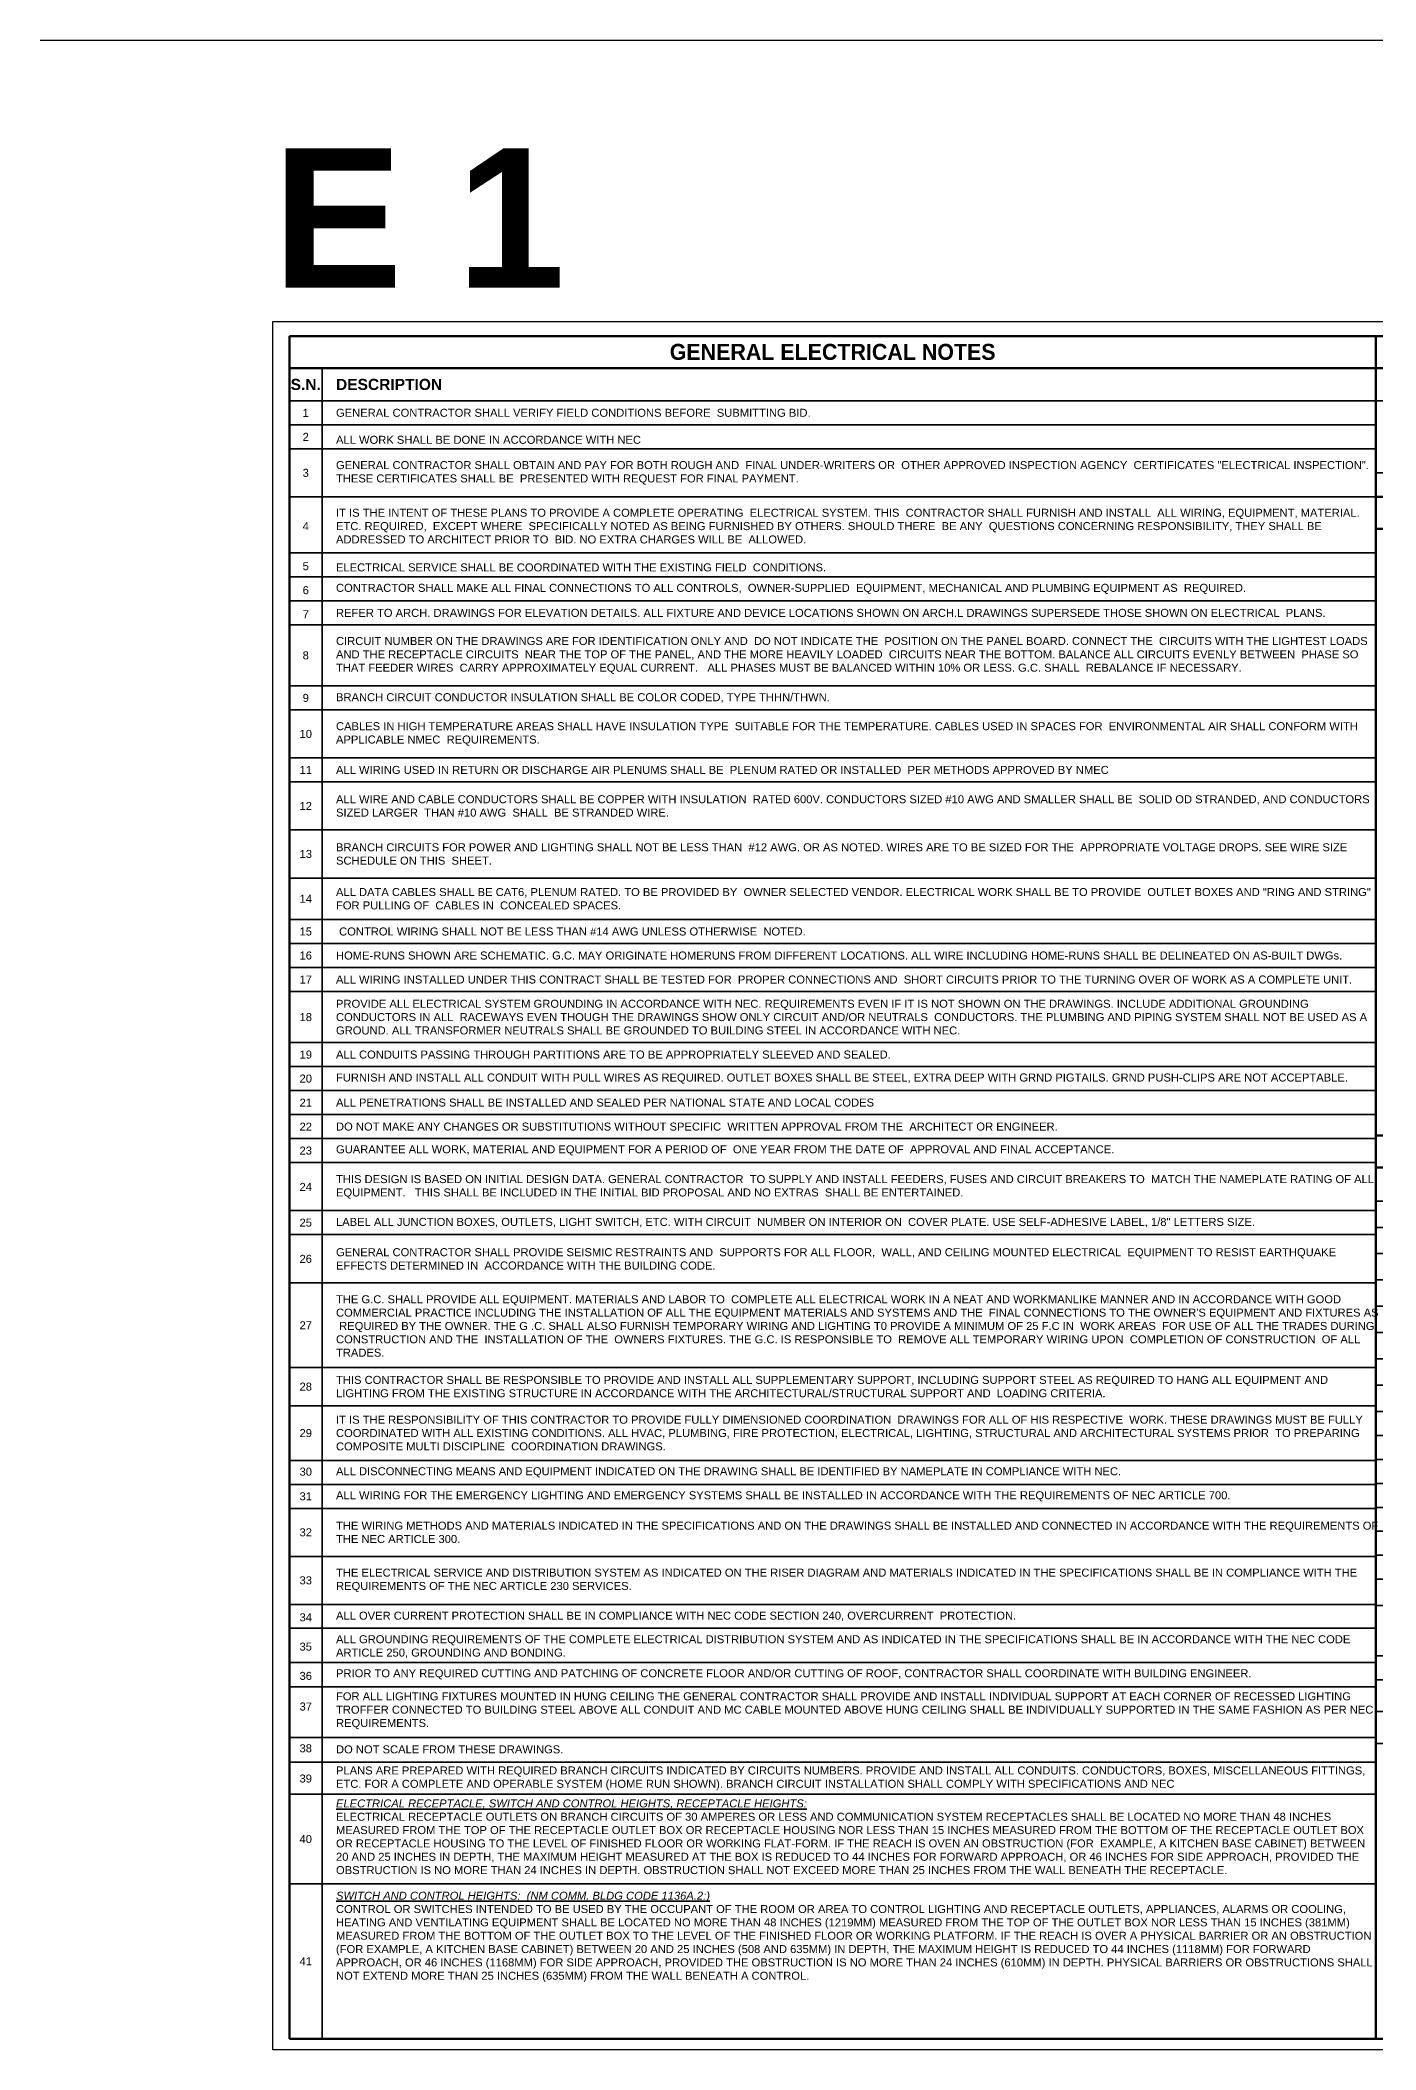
# Model space of a CAD drawing. Header units: inches. Extents: x 4293 to 10865, y -6935 to 441.
# Drawn here: x 4293 to 5405, y -5094 to -3420 of the extents above; entities that cross this region are included whole.
import ezdxf

# ---------------------------------------------------------------- set-up
doc = ezdxf.new("R2010")
doc.units = ezdxf.units.IN
doc.header["$MEASUREMENT"] = 0
doc.layers.get('Defpoints').update_dxf_attribs({"color": 104})
doc.layers.add('PDF_Text', color=7, linetype='Continuous', lineweight=35)
doc.styles.add('Arial', font='arial.ttf', dxfattribs={"height": 6})
doc.styles.add('BOO', font='GOTHIC.TTF', dxfattribs={"height": 6})
doc.styles.add('PDF Arial', font='arial.ttf')

msp = doc.modelspace()

# ---------------------------------------------------------------- linework, layer by layer
msp.add_line((4292.9, -3420.1), (10864.6, -3420.1))
at = {"layer": 'Defpoints'}
msp.add_lwpolyline([(4486.8, -3654.3), (6442.6, -3654.3), (6442.6, -5094.1), (4486.8, -5094.1)], close=True, dxfattribs=at)
at = {"layer": 'PDF_Text', "color": 32, "lineweight": 100}
for p, q in [((4500.5, -3666.5), (6436.8, -3666.5)), ((4500.5, -3666.5), (4500.5, -5084.9)), ((5405.4, -3666.5), (5405.4, -5084.9)), ((4500.5, -3693.2), (6436.8, -3693.2)), ((5405.4, -3800.5), (6436.8, -3800.5)), ((5405.4, -3827.2), (6436.8, -3827.2)), ((5405.4, -4332.4), (6436.8, -4332.4)), ((5405.4, -4359.1), (6436.8, -4359.1)), ((4500.5, -5084.9), (6436.8, -5084.9))]:
    msp.add_line(p, q, dxfattribs=at)
at = {"layer": 'PDF_Text'}
for p, q in [((4527.7, -3693.2), (4527.7, -5084.9)), ((4500.5, -3720.5), (5405.4, -3720.5)), ((5405.4, -3720.5), (6436.8, -3720.5)), ((4500.5, -3740.5), (5405.4, -3740.5)), ((4500.5, -3760.5), (5405.4, -3760.5)), ((5405.4, -3780.5), (6436.8, -3780.5)), ((4500.5, -3800.5), (5405.4, -3800.5)), ((4500.5, -3847.2), (5405.4, -3847.2)), ((4500.5, -3867.2), (5405.4, -3867.2)), ((4500.5, -3887.2), (5405.4, -3887.2)), ((4500.5, -3907.2), (5405.4, -3907.2)), ((4500.5, -3958), (5405.4, -3958)), ((4500.5, -3978), (5405.4, -3978)), ((4500.5, -4018), (5405.4, -4018)), ((4500.5, -4038), (5405.4, -4038)), ((4500.5, -4078), (5405.4, -4078)), ((4500.5, -4118), (5405.4, -4118)), ((4500.5, -4152.6), (5405.4, -4152.6)), ((4500.5, -4172.6), (5405.4, -4172.6)), ((4500.5, -4192.6), (5405.4, -4192.6)), ((4500.5, -4212.6), (5405.4, -4212.6)), ((4500.5, -4255.1), (5405.4, -4255.1)), ((4500.5, -4275.1), (5405.4, -4275.1)), ((4500.5, -4295.1), (5405.4, -4295.1)), ((4500.5, -4315.1), (5405.4, -4315.1)), ((4500.5, -4335.1), (5405.4, -4335.1)), ((4500.5, -4355.1), (5405.4, -4355.1)), ((4500.5, -4395.1), (5405.4, -4395.1)), ((5405.4, -4387.1), (5799.1, -4387.1)), ((4500.5, -4415.1), (5405.4, -4415.1)), ((5405.4, -4409), (5799.1, -4409)), ((5405.4, -4430.9), (5799.1, -4430.9)), ((5405.4, -4452.8), (5799.1, -4452.8)), ((4500.5, -4455.1), (5405.4, -4455.1)), ((5405.4, -4474.8), (5799.1, -4474.8)), ((5405.4, -4496.7), (5799.1, -4496.7)), ((5405.4, -4518.6), (5799.1, -4518.6)), ((4500.5, -4525.7), (5405.4, -4525.7)), ((5405.4, -4540.6), (5799.1, -4540.6)), ((4500.5, -4557.6), (5405.4, -4557.6)), ((5405.4, -4562.5), (5799.1, -4562.5)), ((5405.4, -4582.4), (5799.1, -4582.4)), ((4500.5, -4603.1), (5405.4, -4603.1)), ((5405.4, -4602.4), (5799.1, -4602.4)), ((4500.5, -4623.1), (5405.4, -4623.1)), ((5405.4, -4622.3), (5799.1, -4622.3)), ((4500.5, -4643.1), (5405.4, -4643.1)), ((5405.4, -4642.3), (5799.1, -4642.3)), ((5405.4, -4662.2), (5799.1, -4662.2)), ((4500.5, -4683.1), (5405.4, -4683.1)), ((5405.4, -4682.1), (5799.1, -4682.1)), ((5405.4, -4702.1), (5799.1, -4702.1)), ((4500.5, -4723.1), (5405.4, -4723.1)), ((5405.4, -4724), (5799.1, -4724)), ((4500.5, -4742.8), (5405.4, -4742.8)), ((5405.4, -4765.9), (5799.1, -4765.9)), ((4500.5, -4771.4), (5405.4, -4771.4)), ((5405.4, -4785.8), (5799.1, -4785.8)), ((4500.5, -4791.7), (5405.4, -4791.7)), ((5405.4, -4812.3), (5799.1, -4812.3)), ((4500.5, -4833.9), (5405.4, -4833.9)), ((4500.5, -4854.6), (5405.4, -4854.6)), ((5405.4, -4838.9), (5799.1, -4838.9)), ((4500.5, -4881.3), (5405.4, -4881.3)), ((4500.5, -4955.8), (5405.4, -4955.8))]:
    msp.add_line(p, q, dxfattribs=at)

# ---------------------------------------------------------------- texts
at = {"layer": 'Defpoints', "insert": (4486.6, -3510.1), "char_height": 116.088, "attachment_point": 1, "style": 'PDF Arial'}
msp.add_mtext('{\\fArial|b1|i0|c0|p34;E 1}', dxfattribs=at)
at = {"layer": 'PDF_Text'}
for s, insert, char_height, width, attachment_point, style in [('{\\fCentury Gothic|b1|i0|c0|p34;GENERAL ELECTRICAL NOTES}', (4953, -3679.8), 13.333, 904.893, 5, 'BOO'), ('{\\fArial|b1|i0|c0|p34;S.N.}', (4514.1, -3706.9), 9.259, 27.14, 5, 'Arial'), ('{\\fArial|b1|i0|c0|p34;DESCRIPTION}', (4539.3, -3706.9), 9.259, 866.095, 4, 'Arial'), ('1', (4514.1, -3730.5), 6.67, 27.14, 5, 'Arial'), ('GENERAL CONTRACTOR SHALL VERIFY FIELD CONDITIONS BEFORE  SUBMITTING BID.', (4539.3, -3730.5), 6.667, 866.095, 4, 'Arial'), ('2', (4514.1, -3750.5), 6.67, 27.14, 5, 'Arial'), ('ALL WORK SHALL BE DONE IN ACCORDANCE WITH NEC', (4539.3, -3753), 6.667, 866.095, 4, 'Arial'), ('3', (4514.1, -3780.5), 6.67, 27.14, 5, 'Arial'), ('GENERAL CONTRACTOR SHALL OBTAIN AND PAY FOR BOTH ROUGH AND  FINAL UNDER-WRITERS OR  OTHER APPROVED INSPECTION AGENCY  CERTIFICATES "ELECTRICAL INSPECTION". THESE CERTIFICATES SHALL BE  PRESENTED WITH REQUEST FOR FINAL PAYMENT.', (4539.3, -3780.5), 6.6667, 866.095, 4, 'Arial'), ('IT IS THE INTENT OF THESE PLANS TO PROVIDE A COMPLETE OPERATING  ELECTRICAL SYSTEM. THIS  CONTRACTOR SHALL FURNISH AND INSTALL  ALL WIRING, EQUIPMENT, MATERIAL. ETC. REQUIRED,  EXCEPT WHERE  SPECIFICALLY NOTED AS BEING FURNISHED BY OTHERS. SHOULD THERE  BE ANY  QUESTIONS CONCERNING RESPONSIBILITY, THEY SHALL BE  ADDRESSED TO ARCHITECT PRIOR TO  BID. NO EXTRA CHARGES WILL BE  ALLOWED.', (4539.3, -3824.9), 6.6667, 866.095, 4, 'Arial'), ('4', (4514.1, -3824.9), 6.67, 27.14, 5, 'Arial'), ('5', (4514.1, -3858.3), 6.67, 27.14, 5, 'Arial'), ('ELECTRICAL SERVICE SHALL BE COORDINATED WITH THE EXISTING FIELD  CONDITIONS.', (4539.3, -3859.3), 6.667, 866.095, 4, 'Arial'), ('6', (4514.1, -3878.3), 6.67, 27.14, 5, 'Arial'), ('CONTRACTOR SHALL MAKE ALL FINAL CONNECTIONS TO ALL CONTROLS,  OWNER-SUPPLIED  EQUIPMENT, MECHANICAL AND PLUMBING EQUIPMENT AS  REQUIRED.', (4539.3, -3877.2), 6.6667, 866.095, 4, 'Arial'), ('7', (4514.1, -3898.3), 6.67, 27.14, 5, 'Arial'), ('REFER TO ARCH. DRAWINGS FOR ELEVATION DETAILS. ALL FIXTURE AND DEVICE LOCATIONS SHOWN ON ARCH.L DRAWINGS SUPERSEDE THOSE SHOWN ON ELECTRICAL  PLANS.', (4539.3, -3897.2), 6.6667, 866.095, 4, 'Arial'), ('CIRCUIT NUMBER ON THE DRAWINGS ARE FOR IDENTIFICATION ONLY AND  DO NOT INDICATE THE  POSITION ON THE PANEL BOARD. CONNECT THE  CIRCUITS WITH THE LIGHTEST LOADS AND THE RECEPTACLE CIRCUITS  NEAR THE TOP OF THE PANEL, AND THE MORE HEAVILY LOADED  CIRCUITS NEAR THE BOTTOM. BALANCE ALL CIRCUITS EVENLY BETWEEN  PHASE SO THAT FEEDER WIRES  CARRY APPROXIMATELY EQUAL CURRENT.   ALL PHASES MUST BE BALANCED WITHIN 10% OR LESS. G.C. SHALL  REBALANCE IF NECESSARY.', (4539.3, -3932.6), 6.6667, 866.095, 4, 'Arial'), ('8', (4514.1, -3932.6), 6.67, 27.14, 5, 'Arial'), ('9', (4514.1, -3968), 6.67, 27.14, 5, 'Arial'), ('BRANCH CIRCUIT CONDUCTOR INSULATION SHALL BE COLOR CODED, TYPE THHN/THWN.', (4539.3, -3968), 6.667, 866.095, 4, 'Arial'), ('10', (4514.1, -3998), 6.67, 27.14, 5, 'Arial'), ('CABLES IN HIGH TEMPERATURE AREAS SHALL HAVE INSULATION TYPE  SUITABLE FOR THE TEMPERATURE. CABLES USED IN SPACES FOR  ENVIRONMENTAL AIR SHALL CONFORM WITH  APPLICABLE NMEC  REQUIREMENTS.', (4539.3, -3998), 6.6667, 866.095, 4, 'Arial'), ('11', (4514.1, -4028), 6.67, 27.14, 5, 'Arial'), ('ALL WIRING USED IN RETURN OR DISCHARGE AIR PLENUMS SHALL BE  PLENUM RATED OR INSTALLED  PER METHODS APPROVED BY NMEC', (4539.3, -4028), 6.6667, 866.095, 4, 'Arial'), ('ALL WIRE AND CABLE CONDUCTORS SHALL BE COPPER WITH INSULATION  RATED 600V. CONDUCTORS SIZED #10 AWG AND SMALLER SHALL BE  SOLID OD STRANDED, AND CONDUCTORS SIZED LARGER  THAN #10 AWG  SHALL  BE STRANDED WIRE.', (4539.3, -4058), 6.6667, 866.095, 4, 'Arial'), ('12', (4514.1, -4058), 6.67, 27.14, 5, 'Arial'), ('13', (4514.1, -4098), 6.67, 27.14, 5, 'Arial'), ('BRANCH CIRCUITS FOR POWER AND LIGHTING SHALL NOT BE LESS THAN  #12 AWG. OR AS NOTED. WIRES ARE TO BE SIZED FOR THE  APPROPRIATE VOLTAGE DROPS. SEE WIRE SIZE SCHEDULE ON THIS  SHEET.', (4539.3, -4098), 6.6667, 866.095, 4, 'Arial'), ('14', (4514.1, -4135.3), 6.67, 27.14, 5, 'Arial'), ('ALL DATA CABLES SHALL BE CAT6, PLENUM RATED. TO BE PROVIDED BY  OWNER SELECTED VENDOR. ELECTRICAL WORK SHALL BE TO PROVIDE  OUTLET BOXES AND "RING AND STRING" FOR PULLING OF  CABLES IN  CONCEALED SPACES.', (4539.3, -4135.3), 6.6667, 866.095, 4, 'Arial'), ('15', (4514.1, -4162.6), 6.67, 27.14, 5, 'Arial'), (' CONTROL WIRING SHALL NOT BE LESS THAN #14 AWG UNLESS OTHERWISE \\F; NOTED.', (4539.3, -4162.6), 6.667, 866.095, 4, 'Arial'), ('16', (4514.1, -4182.6), 6.67, 27.14, 5, 'Arial'), ('HOME-RUNS SHOWN ARE SCHEMATIC. G.C. MAY ORIGINATE HOMERUNS FROM DIFFERENT LOCATIONS. ALL WIRE INCLUDING HOME-RUNS SHALL BE DELINEATED ON AS-BUILT DWGs.', (4539.3, -4182.6), 6.6667, 866.095, 4, 'Arial'), ('17', (4514.1, -4202.6), 6.67, 27.14, 5, 'Arial'), ('ALL WIRING INSTALLED UNDER THIS CONTRACT SHALL BE TESTED FOR  PROPER CONNECTIONS AND  SHORT CIRCUITS PRIOR TO THE TURNING OVER OF WORK AS A COMPLETE UNIT.', (4539.3, -4202.6), 6.6667, 866.095, 4, 'Arial'), ('18', (4514.1, -4233.9), 6.67, 27.14, 5, 'Arial'), ('\\pxt6;PROVIDE ALL ELECTRICAL SYSTEM GROUNDING IN ACCORDANCE WITH NEC. REQUIREMENTS EVEN IF IT IS NOT SHOWN ON THE DRAWINGS. INCLUDE ADDITIONAL GROUNDING CONDUCTORS IN ALL  RACEWAYS EVEN THOUGH THE DRAWINGS SHOW ONLY CIRCUIT AND/OR NEUTRALS  CONDUCTORS. THE PLUMBING AND PIPING SYSTEM SHALL NOT BE USED AS A GROUND. ALL TRANSFORMER NEUTRALS SHALL BE GROUNDED TO BUILDING STEEL IN ACCORDANCE WITH NEC.', (4539.3, -4233.9), 6.6667, 866.095, 4, 'Arial'), ('19', (4514.1, -4265.1), 6.67, 27.14, 5, 'Arial'), ('ALL CONDUITS PASSING THROUGH PARTITIONS ARE TO BE APPROPRIATELY SLEEVED AND SEALED.', (4539.3, -4265.1), 6.667, 866.095, 4, 'Arial'), ('20', (4514.1, -4285.1), 6.67, 27.14, 5, 'Arial'), ('FURNISH AND INSTALL ALL CONDUIT WITH PULL WIRES AS REQUIRED. OUTLET BOXES SHALL BE STEEL, EXTRA DEEP WITH GRND PIGTAILS. GRND PUSH-CLIPS ARE NOT ACCEPTABLE.', (4539.3, -4285.1), 6.6667, 866.095, 4, 'Arial'), ('21', (4514.1, -4305.1), 6.67, 27.14, 5, 'Arial'), ('ALL PENETRATIONS SHALL BE INSTALLED AND SEALED PER NATIONAL STATE AND LOCAL CODES', (4539.3, -4305.1), 6.667, 866.095, 4, 'Arial'), ('22', (4514.1, -4325.1), 6.67, 27.14, 5, 'Arial'), ('DO NOT MAKE ANY CHANGES OR SUBSTITUTIONS WITHOUT SPECIFIC  WRITTEN APPROVAL FROM THE  ARCHITECT OR ENGINEER.', (4539.3, -4325.1), 6.6667, 866.095, 4, 'Arial'), ('23', (4514.1, -4345.1), 6.67, 27.14, 5, 'Arial'), ('GUARANTEE ALL WORK, MATERIAL AND EQUIPMENT FOR A PERIOD OF  ONE YEAR FROM THE DATE OF  APPROVAL AND FINAL ACCEPTANCE.', (4539.3, -4344.9), 6.6667, 866.095, 4, 'Arial'), ('THIS DESIGN IS BASED ON INITIAL DESIGN DATA. GENERAL CONTRACTOR  TO SUPPLY AND INSTALL FEEDERS, FUSES AND CIRCUIT BREAKERS TO  MATCH THE NAMEPLATE RATING OF ALL EQUIPMENT.   THIS SHALL BE INCLUDED IN THE INITIAL BID PROPOSAL AND NO EXTRAS  SHALL BE ENTERTAINED.', (4539.3, -4375.3), 6.6667, 866.095, 4, 'Arial'), ('24', (4514.1, -4375.3), 6.67, 27.14, 5, 'Arial'), ('25', (4514.1, -4405.1), 6.67, 27.14, 5, 'Arial'), ('LABEL ALL JUNCTION BOXES, OUTLETS, LIGHT SWITCH, ETC. WITH CIRCUIT  NUMBER ON INTERIOR ON  COVER PLATE. USE SELF-ADHESIVE LABEL, 1/8" LETTERS SIZE.', (4539.3, -4405.1), 6.6667, 866.095, 4, 'Arial'), ('26', (4514.1, -4435.3), 6.67, 27.14, 5, 'Arial'), ('GENERAL CONTRACTOR SHALL PROVIDE SEISMIC RESTRAINTS AND  SUPPORTS FOR ALL FLOOR,  WALL, AND CEILING MOUNTED ELECTRICAL  EQUIPMENT TO RESIST EARTHQUAKE EFFECTS DETERMINED IN  ACCORDANCE WITH THE BUILDING CODE.', (4539.3, -4435.3), 6.6667, 866.095, 4, 'Arial'), ("THE G.C. SHALL PROVIDE ALL EQUIPMENT. MATERIALS AND LABOR TO  COMPLETE ALL ELECTRICAL WORK IN A NEAT AND WORKMANLIKE MANNER AND IN ACCORDANCE WITH GOOD COMMERCIAL PRACTICE INCLUDING THE INSTALLATION OF ALL THE EQUIPMENT MATERIALS AND SYSTEMS AND THE  FINAL CONNECTIONS TO THE OWNER'S EQUIPMENT AND FIXTURES AS  REQUIRED BY THE OWNER. THE G .C. SHALL ALSO FURNISH TEMPORARY WIRING AND LIGHTING T0 PROVIDE A MINIMUM OF 25 F.C IN  WORK AREAS  FOR USE OF ALL THE TRADES DURING CONSTRUCTION AND THE  INSTALLATION OF THE  OWNERS FIXTURES. THE G.C. IS RESPONSIBLE TO  REMOVE ALL TEMPORARY WIRING UPON  COMPLETION OF CONSTRUCTION  OF ALL TRADES.", (4539.3, -4491.2), 6.6667, 866.095, 4, 'Arial'), ('27', (4514.1, -4490.6), 6.67, 27.14, 5, 'Arial'), ('THIS CONTRACTOR SHALL BE RESPONSIBLE TO PROVIDE AND INSTALL ALL SUPPLEMENTARY SUPPORT, INCLUDING SUPPORT STEEL AS REQUIRED TO HANG ALL EQUIPMENT AND LIGHTING FROM THE EXISTING STRUCTURE IN ACCORDANCE WITH THE ARCHITECTURAL/STRUCTURAL SUPPORT AND  LOADING CRITERIA.', (4539.3, -4541.7), 6.6667, 866.095, 4, 'Arial'), ('28', (4514.1, -4541.7), 6.67, 27.14, 5, 'Arial'), ('IT IS THE RESPONSIBILITY OF THIS CONTRACTOR TO PROVIDE FULLY DIMENSIONED COORDINATION  DRAWINGS FOR ALL OF HIS RESPECTIVE  WORK. THESE DRAWINGS MUST BE FULLY COORDINATED WITH ALL EXISTING CONDITIONS. ALL HVAC, PLUMBING, FIRE PROTECTION, ELECTRICAL, LIGHTING, STRUCTURAL AND ARCHITECTURAL SYSTEMS PRIOR  TO PREPARING COMPOSITE MULTI DISCIPLINE  COORDINATION DRAWINGS.', (4539.3, -4580.4), 6.6667, 866.095, 4, 'Arial'), ('29', (4514.1, -4580.4), 6.67, 27.14, 5, 'Arial'), ('30', (4514.1, -4612.6), 6.67, 27.14, 5, 'Arial'), ('ALL DISCONNECTING MEANS AND EQUIPMENT INDICATED ON THE DRAWING SHALL BE IDENTIFIED BY NAMEPLATE IN COMPLIANCE WITH NEC.', (4539.3, -4613.1), 6.6667, 866.095, 4, 'Arial'), ('31', (4514.1, -4633.1), 6.67, 27.14, 5, 'Arial'), ('ALL WIRING FOR THE EMERGENCY LIGHTING AND EMERGENCY SYSTEMS SHALL BE INSTALLED IN ACCORDANCE WITH THE REQUIREMENTS OF NEC ARTICLE 700.', (4539.3, -4633.1), 6.6667, 866.095, 4, 'Arial'), ('32', (4514.1, -4663.1), 6.67, 27.14, 5, 'Arial'), ('THE WIRING METHODS AND MATERIALS INDICATED IN THE SPECIFICATIONS AND ON THE DRAWINGS SHALL BE INSTALLED AND CONNECTED IN ACCORDANCE WITH THE REQUIREMENTS OF THE NEC ARTICLE 300.', (4539.3, -4663.1), 6.6667, 866.095, 4, 'Arial'), ('33', (4514.1, -4703.1), 6.67, 27.14, 5, 'Arial'), ('THE ELECTRICAL SERVICE AND DISTRIBUTION SYSTEM AS INDICATED ON THE RISER DIAGRAM AND MATERIALS INDICATED IN THE SPECIFICATIONS SHALL BE IN COMPLIANCE WITH THE REQUIREMENTS OF THE NEC ARTICLE 230 SERVICES.', (4539.3, -4703.1), 6.6667, 866.095, 4, 'Arial'), ('34', (4514.1, -4733.9), 6.67, 27.14, 5, 'Arial'), ('ALL OVER CURRENT PROTECTION SHALL BE IN COMPLIANCE WITH NEC CODE SECTION 240, OVERCURRENT  PROTECTION.', (4539.3, -4733.1), 6.6667, 866.095, 4, 'Arial'), ('ALL GROUNDING REQUIREMENTS OF THE COMPLETE ELECTRICAL DISTRIBUTION SYSTEM AND AS INDICATED IN THE SPECIFICATIONS SHALL BE IN ACCORDANCE WITH THE NEC CODE ARTICLE 250, GROUNDING AND BONDING. ', (4539.3, -4758.3), 6.6667, 866.095, 4, 'Arial'), ('35', (4514.1, -4758.3), 6.67, 27.14, 5, 'Arial'), ('36', (4514.1, -4782.7), 6.67, 27.14, 5, 'Arial'), ('PRIOR TO ANY REQUIRED CUTTING AND PATCHING OF CONCRETE FLOOR AND/OR CUTTING OF ROOF, CONTRACTOR SHALL COORDINATE WITH BUILDING ENGINEER. ', (4539.3, -4781.4), 6.6667, 866.095, 4, 'Arial'), ('FOR ALL LIGHTING FIXTURES MOUNTED IN HUNG CEILING THE GENERAL CONTRACTOR SHALL PROVIDE AND INSTALL INDIVIDUAL SUPPORT AT EACH CORNER OF RECESSED LIGHTING TROFFER CONNECTED TO BUILDING STEEL ABOVE ALL CONDUIT AND MC CABLE MOUNTED ABOVE HUNG CEILING SHALL BE INDIVIDUALLY SUPPORTED IN THE SAME FASHION AS PER NEC REQUIREMENTS.', (4539.3, -4811.7), 6.6667, 866.095, 4, 'Arial'), ('37', (4514.1, -4808.2), 6.67, 27.14, 5, 'Arial'), ('38', (4514.1, -4843), 6.67, 27.14, 5, 'Arial'), ('DO NOT SCALE FROM THESE DRAWINGS.', (4539.3, -4843.9), 6.667, 866.095, 4, 'Arial'), ('39', (4514.1, -4868.2), 6.67, 27.14, 5, 'Arial'), ('PLANS ARE PREPARED WITH REQUIRED BRANCH CIRCUITS INDICATED BY CIRCUITS NUMBERS. PROVIDE AND INSTALL ALL CONDUITS. CONDUCTORS, BOXES, MISCELLANEOUS FITTINGS, ETC. FOR A COMPLETE AND OPERABLE SYSTEM (HOME RUN SHOWN). BRANCH CIRCUIT INSTALLATION SHALL COMPLY WITH SPECIFICATIONS AND NEC', (4539.3, -4868), 6.6667, 866.095, 4, 'Arial'), ('{\\fArial|b0|i1|c0|p34;\\LELECTRICAL RECEPTACLE, SWITCH AND CONTROL HEIGHTS, RECEPTACLE HEIGHTS: }\\PELECTRICAL RECEPTACLE OUTLETS ON BRANCH CIRCUITS OF 30 AMPERES OR LESS AND COMMUNICATION SYSTEM RECEPTACLES SHALL BE LOCATED NO MORE THAN 48 INCHES MEASURED FROM THE TOP OF THE RECEPTACLE OUTLET BOX OR RECEPTACLE HOUSING NOR LESS THAN 15 INCHES MEASURED FROM THE BOTTOM OF THE RECEPTACLE OUTLET BOX OR RECEPTACLE HOUSING TO THE LEVEL OF FINISHED FLOOR OR WORKING FLAT-FORM. IF THE REACH IS OVEN AN OBSTRUCTION (FOR  EXAMPLE, A KITCHEN BASE CABINET) BETWEEN 20 AND 25 INCHES IN DEPTH, THE MAXIMUM HEIGHT MEASURED AT THE BOX IS REDUCED TO 44 INCHES FOR FORWARD APPROACH, OR 46 INCHES FOR SIDE APPROACH, PROVIDED THE OBSTRUCTION IS NO MORE THAN 24 INCHES IN DEPTH. OBSTRUCTION SHALL NOT EXCEED MORE THAN 25 INCHES FROM THE WALL BENEATH THE RECEPTACLE. ', (4539.3, -4916.7), 6.6667, 866.095, 4, 'Arial'), ('40', (4514.1, -4918.6), 6.67, 27.14, 5, 'Arial'), ('{\\fArial|b0|i1|c0|p34;\\LSWITCH AND CONTROL HEIGHTS:  (NM COMM. BLDG CODE 1136A.2:)}\\P\\pxt4;CONTROL OR SWITCHES INTENDED TO BE USED BY THE OCCUPANT OF THE ROOM OR AREA TO CONTROL LIGHTING AND RECEPTACLE OUTLETS, APPLIANCES, ALARMS OR COOLING, HEATING AND VENTILATING EQUIPMENT SHALL BE LOCATED NO MORE THAN 48 INCHES (1219MM) MEASURED FROM THE TOP OF THE OUTLET BOX NOR LESS THAN 15 INCHES (381MM) MEASURED FROM THE BOTTOM OF THE OUTLET BOX TO THE LEVEL OF THE FINISHED FLOOR OR WORKING PLATFORM. IF THE REACH IS OVER A PHYSICAL BARRIER OR AN OBSTRUCTION (FOR EXAMPLE, A KITCHEN BASE CABINET) BETWEEN 20 AND 25 INCHES (508 AND 635MM) IN DEPTH, THE MAXIMUM HEIGHT IS REDUCED TO 44 INCHES (1118MM) FOR FORWARD APPROACH, OR 46 INCHES (1168MM) FOR SIDE APPROACH, PROVIDED THE OBSTRUCTION IS NO MORE THAN 24 INCHES (610MM) IN DEPTH. PHYSICAL BARRIERS OR OBSTRUCTIONS SHALL NOT EXTEND MORE THAN 25 INCHES (635MM) FROM THE WALL BENEATH A CONTROL.', (4539.3, -5000.1), 6.6667, 866.095, 4, 'Arial'), ('41', (4514.1, -5020.4), 6.67, 27.14, 5, 'Arial')]:
    msp.add_mtext(s, dxfattribs=dict(at, insert=insert, char_height=char_height, width=width, attachment_point=attachment_point, style=style))

doc.saveas('drawing.dxf')
